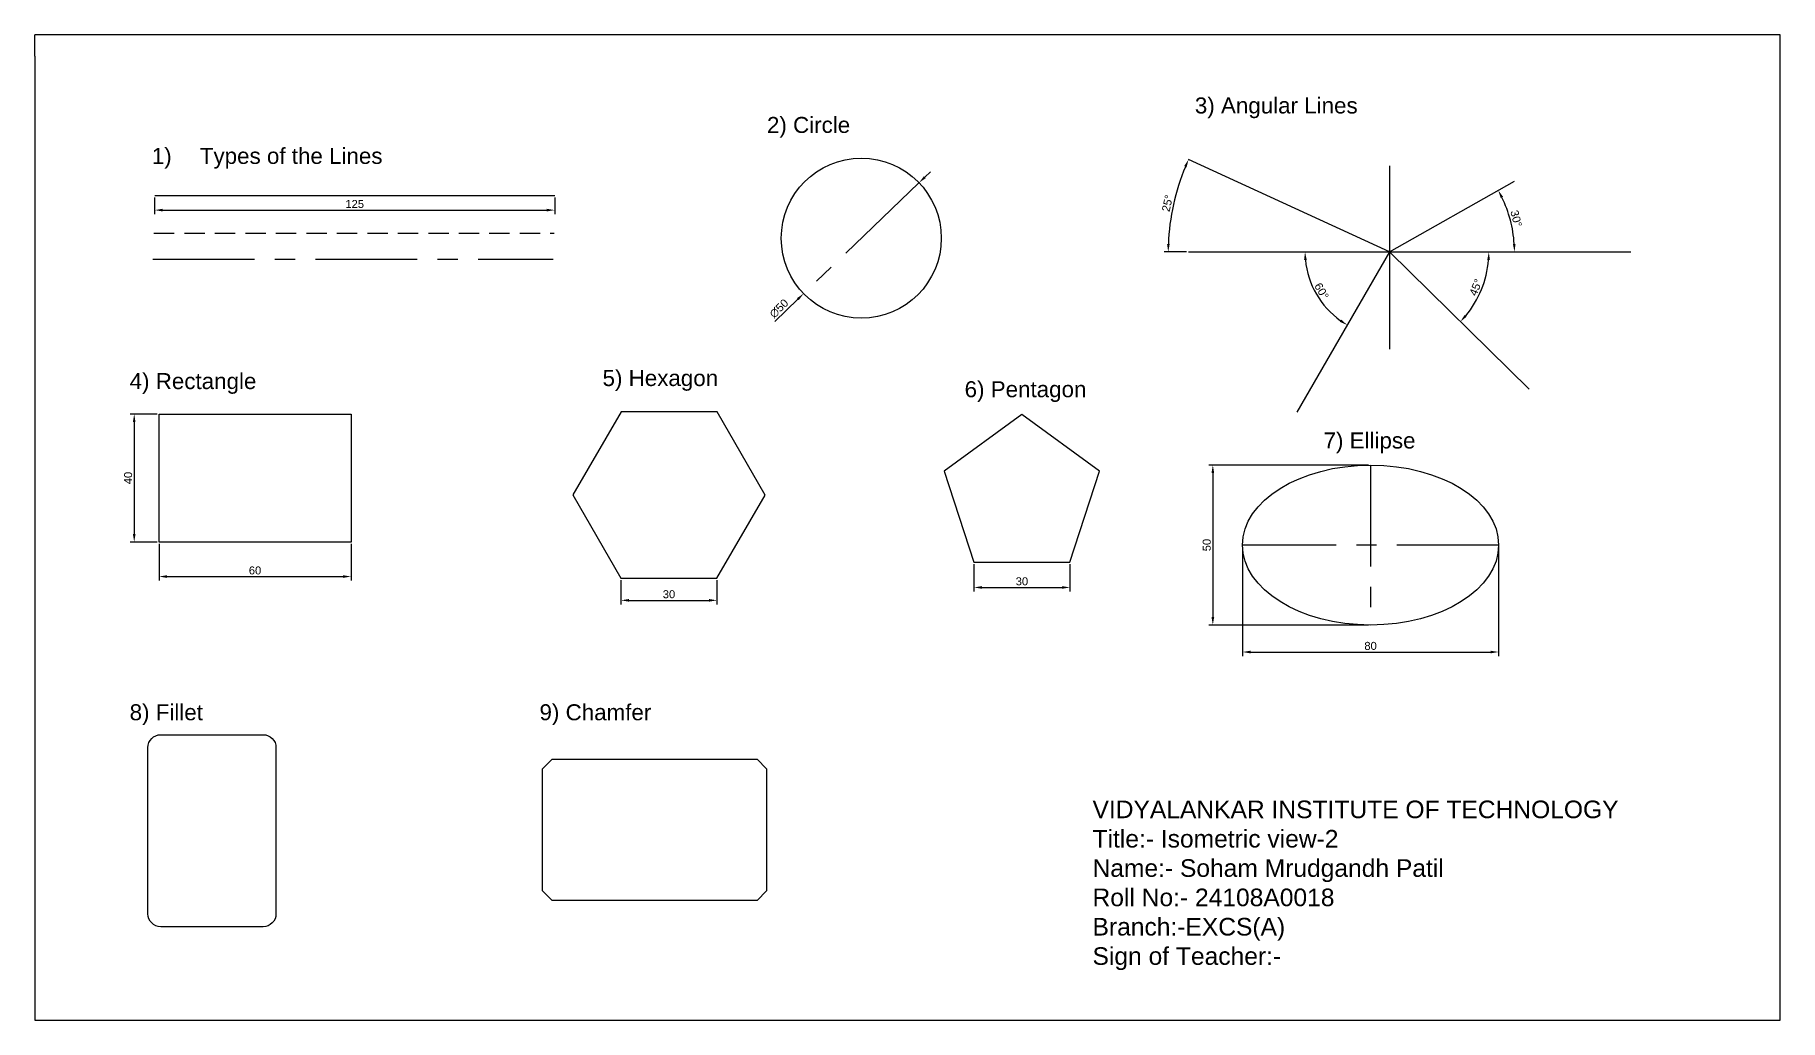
# Model space of a CAD drawing. Header units: millimetres. Extents: x 1139 to 36559, y 1596 to 14019.
# Drawn here: x 1139 to 1684, y 4435 to 4743 of the extents above; entities that cross this region are included whole.
import ezdxf

# ---------------------------------------------------------------- set-up
doc = ezdxf.new("R2010")
doc.units = ezdxf.units.MM
doc.linetypes.add('CENTER', pattern=[50.8, 31.75, -6.35, 6.35, -6.35])
doc.linetypes.add('HIDDEN', pattern=[9.525, 6.35, -3.175])
doc.styles.get("Standard").update_dxf_attribs({"font": 'arial.ttf'})
doc.dimstyles.new('ISO-25', dxfattribs={"dimtxt": 2.5, "dimasz": 2.5, "dimexe": 1.25, "dimexo": 0.625, "dimtad": 1, "dimtxsty": 'Standard', "dimcen": 2.5, "dimadec": 0, "dimazin": 0, "dimtfac": 1, "dimtmove": 0, "dimatfit": 3, "dimfxl": 1, "dimarcsym": 0})

# ---------------------------------------------------------------- blocks, each defined once
blk = doc.blocks.new('*D109')
at = {"color": 0, "lineweight": -2, "transparency": 16777216}
for p, q in [((1176.6, 4692.49), (1176.6, 4687.25)), ((1301.6, 4692.49), (1301.6, 4687.25)), ((1179.1, 4688.5), (1299.1, 4688.5))]:
    blk.add_line(p, q, dxfattribs=at)
at = {"color": 0, "transparency": 16777216}
for points in [[(1179.1, 4688.91), (1179.1, 4688.08), (1176.6, 4688.5)], [(1299.1, 4688.91), (1299.1, 4688.08), (1301.6, 4688.5)]]:
    blk.add_solid(points, dxfattribs=at)
at = {"layer": 'Defpoints', "color": 0, "transparency": 16777216}
for p in [(1176.6, 4693.11), (1301.6, 4693.11), (1301.6, 4688.5)]:
    blk.add_point(p, dxfattribs=at)
at = {"color": 0, "transparency": 16777216, "insert": (1239.1, 4690.4), "char_height": 2.5, "attachment_point": 5}
blk.add_mtext('125', dxfattribs=at)
blk = doc.blocks.new('*D110')
at = {"color": 0, "lineweight": -2, "transparency": 16777216}
for p, q in [((1177.96, 4584.14), (1177.96, 4572.71)), ((1237.96, 4584.14), (1237.96, 4572.71)), ((1180.46, 4573.96), (1235.46, 4573.96))]:
    blk.add_line(p, q, dxfattribs=at)
at = {"color": 0, "transparency": 16777216}
for points in [[(1180.46, 4574.38), (1180.46, 4573.55), (1177.96, 4573.96)], [(1235.46, 4574.38), (1235.46, 4573.55), (1237.96, 4573.96)]]:
    blk.add_solid(points, dxfattribs=at)
at = {"layer": 'Defpoints', "color": 0, "transparency": 16777216}
for p in [(1177.96, 4584.76), (1237.96, 4584.76), (1237.96, 4573.96)]:
    blk.add_point(p, dxfattribs=at)
at = {"color": 0, "transparency": 16777216, "insert": (1207.96, 4575.86), "char_height": 2.5, "attachment_point": 5}
blk.add_mtext('60', dxfattribs=at)
blk = doc.blocks.new('*D111')
at = {"color": 0, "lineweight": -2, "transparency": 16777216}
for p, q in [((1177.33, 4624.76), (1168.96, 4624.76)), ((1170.21, 4622.26), (1170.21, 4587.26)), ((1177.33, 4584.76), (1168.96, 4584.76))]:
    blk.add_line(p, q, dxfattribs=at)
at = {"color": 0, "transparency": 16777216}
for points in [[(1169.79, 4622.26), (1170.62, 4622.26), (1170.21, 4624.76)], [(1169.79, 4587.26), (1170.62, 4587.26), (1170.21, 4584.76)]]:
    blk.add_solid(points, dxfattribs=at)
at = {"layer": 'Defpoints', "color": 0, "transparency": 16777216}
for p in [(1177.96, 4624.76), (1170.21, 4584.76), (1177.96, 4584.76)]:
    blk.add_point(p, dxfattribs=at)
at = {"color": 0, "transparency": 16777216, "insert": (1168.31, 4604.76), "char_height": 2.5, "attachment_point": 5, "rotation": 90}
blk.add_mtext('40', dxfattribs=at)
blk = doc.blocks.new('*D112')
at = {"color": 0, "lineweight": -2, "transparency": 16777216}
for p, q in [((1322.29, 4572.85), (1322.29, 4565.28)), ((1352.29, 4572.84), (1352.29, 4565.28)), ((1324.79, 4566.53), (1349.79, 4566.53))]:
    blk.add_line(p, q, dxfattribs=at)
at = {"color": 0, "transparency": 16777216}
for points in [[(1324.79, 4566.95), (1324.79, 4566.11), (1322.29, 4566.53)], [(1349.79, 4566.95), (1349.79, 4566.11), (1352.29, 4566.53)]]:
    blk.add_solid(points, dxfattribs=at)
at = {"layer": 'Defpoints', "color": 0, "transparency": 16777216}
for p in [(1322.29, 4573.47), (1352.29, 4573.47), (1352.29, 4566.53)]:
    blk.add_point(p, dxfattribs=at)
at = {"color": 0, "transparency": 16777216, "insert": (1337.29, 4568.43), "char_height": 2.5, "attachment_point": 5}
blk.add_mtext('30', dxfattribs=at)
blk = doc.blocks.new('*D113')
at = {"color": 0, "lineweight": -2, "transparency": 16777216}
for p, q in [((1432.56, 4577.79), (1432.56, 4569.31)), ((1462.56, 4577.79), (1462.56, 4569.31)), ((1435.06, 4570.56), (1460.06, 4570.56))]:
    blk.add_line(p, q, dxfattribs=at)
at = {"color": 0, "transparency": 16777216}
for points in [[(1435.06, 4570.97), (1435.06, 4570.14), (1432.56, 4570.56)], [(1460.06, 4570.97), (1460.06, 4570.14), (1462.56, 4570.56)]]:
    blk.add_solid(points, dxfattribs=at)
at = {"layer": 'Defpoints', "color": 0, "transparency": 16777216}
for p in [(1432.56, 4578.42), (1462.56, 4578.42), (1462.56, 4570.56)]:
    blk.add_point(p, dxfattribs=at)
at = {"color": 0, "transparency": 16777216, "insert": (1447.56, 4572.46), "char_height": 2.5, "attachment_point": 5}
blk.add_mtext('30', dxfattribs=at)
blk = doc.blocks.new('*D114')
at = {"color": 0, "lineweight": -2, "transparency": 16777216}
for p, q in [((1516.49, 4583.19), (1516.49, 4549.13)), ((1596.49, 4583.19), (1596.49, 4549.13)), ((1518.99, 4550.38), (1593.99, 4550.38))]:
    blk.add_line(p, q, dxfattribs=at)
at = {"color": 0, "transparency": 16777216}
for points in [[(1518.99, 4550.79), (1518.99, 4549.96), (1516.49, 4550.38)], [(1593.99, 4550.79), (1593.99, 4549.96), (1596.49, 4550.38)]]:
    blk.add_solid(points, dxfattribs=at)
at = {"layer": 'Defpoints', "color": 0, "transparency": 16777216}
for p in [(1516.49, 4583.81), (1596.49, 4583.81), (1596.49, 4550.38)]:
    blk.add_point(p, dxfattribs=at)
at = {"color": 0, "transparency": 16777216, "insert": (1556.49, 4552.28), "char_height": 2.5, "attachment_point": 5}
blk.add_mtext('80', dxfattribs=at)
blk = doc.blocks.new('*D115')
at = {"color": 0, "lineweight": -2, "transparency": 16777216}
for p, q in [((1555.87, 4608.81), (1505.96, 4608.81)), ((1507.21, 4606.31), (1507.21, 4561.31)), ((1555.87, 4558.81), (1505.96, 4558.81))]:
    blk.add_line(p, q, dxfattribs=at)
at = {"color": 0, "transparency": 16777216}
for points in [[(1506.79, 4606.31), (1507.63, 4606.31), (1507.21, 4608.81)], [(1506.79, 4561.31), (1507.63, 4561.31), (1507.21, 4558.81)]]:
    blk.add_solid(points, dxfattribs=at)
at = {"layer": 'Defpoints', "color": 0, "transparency": 16777216}
for p in [(1556.49, 4608.81), (1507.21, 4558.81), (1556.49, 4558.81)]:
    blk.add_point(p, dxfattribs=at)
at = {"color": 0, "transparency": 16777216, "insert": (1505.31, 4583.81), "char_height": 2.5, "attachment_point": 5, "rotation": 90}
blk.add_mtext('50', dxfattribs=at)
blk = doc.blocks.new('*D116')
at = {"color": 0, "linetype": 'CENTER', "lineweight": -2, "transparency": 16777216}
for p, q in [((1417.2, 4698.78), (1419.01, 4700.51)), ((1415.4, 4697.04), (1379.35, 4662.4)), ((1370.31, 4653.71), (1377.55, 4660.66))]:
    blk.add_line(p, q, dxfattribs=at)
at = {"color": 0, "linetype": 'CENTER', "transparency": 16777216}
for points in [[(1416.92, 4699.08), (1417.49, 4698.48), (1415.4, 4697.04)], [(1377.26, 4660.96), (1377.84, 4660.36), (1379.35, 4662.4)]]:
    blk.add_solid(points, dxfattribs=at)
at = {"layer": 'Defpoints', "color": 0, "linetype": 'CENTER', "transparency": 16777216}
for p in [(1415.4, 4697.04), (1379.35, 4662.4)]:
    blk.add_point(p, dxfattribs=at)
at = {"color": 0, "linetype": 'CENTER', "transparency": 16777216, "insert": (1371.66, 4657.74), "char_height": 2.5, "attachment_point": 5, "rotation": 43.8629}
blk.add_mtext('∅50', dxfattribs=at)
blk = doc.blocks.new('*D117')
at = {"color": 0, "linetype": 'CENTER', "lineweight": -2, "transparency": 16777216}
blk.add_line((1499, 4675.41), (1492.02, 4675.41), dxfattribs=at)
blk.add_arc((1562.37, 4675.41), 69.1, 157.3019, 177.9268, dxfattribs=at)
at = {"color": 0, "linetype": 'CENTER', "transparency": 16777216}
for points in [[(1498.24, 4702.24), (1499, 4701.91), (1499.63, 4704.36)], [(1493.73, 4677.9), (1492.9, 4677.92), (1493.27, 4675.41)]]:
    blk.add_solid(points, dxfattribs=at)
at = {"layer": 'Defpoints', "color": 0, "linetype": 'CENTER', "transparency": 16777216}
for p in [(1499.63, 4704.36), (1496.12, 4695.05), (1499.63, 4675.41), (1562.37, 4675.41), (1637.85, 4675.41)]:
    blk.add_point(p, dxfattribs=at)
at = {"color": 0, "linetype": 'CENTER', "transparency": 16777216, "insert": (1493.02, 4690.64), "char_height": 2.5, "attachment_point": 5, "rotation": 77.6144}
blk.add_mtext('25°', dxfattribs=at)
blk = doc.blocks.new('*D118')
at = {"color": 0, "linetype": 'CENTER', "lineweight": -2, "transparency": 16777216}
blk.add_arc((1562.37, 4675.41), 26.35, 185.4372, 234.5613, dxfattribs=at)
at = {"color": 0, "linetype": 'CENTER', "transparency": 16777216}
for points in [[(1535.71, 4672.89), (1536.55, 4672.93), (1536.01, 4675.41)], [(1547.31, 4654.29), (1546.86, 4653.59), (1549.19, 4652.59)]]:
    blk.add_solid(points, dxfattribs=at)
at = {"layer": 'Defpoints', "color": 0, "linetype": 'CENTER', "transparency": 16777216}
for p in [(1499.63, 4675.41), (1562.37, 4675.41), (1637.85, 4675.41), (1537.6, 4666.4), (1533.48, 4625.38)]:
    blk.add_point(p, dxfattribs=at)
at = {"color": 0, "linetype": 'CENTER', "transparency": 16777216, "insert": (1541.19, 4663.19), "char_height": 2.5, "attachment_point": 5, "rotation": 299.9993}
blk.add_mtext('60°', dxfattribs=at)
blk = doc.blocks.new('*D119')
at = {"color": 0, "linetype": 'CENTER', "lineweight": -2, "transparency": 16777216}
blk.add_arc((1562.37, 4675.41), 31.08, 320.0965, 355.3895, dxfattribs=at)
at = {"color": 0, "linetype": 'CENTER', "transparency": 16777216}
for points in [[(1592.93, 4672.93), (1593.76, 4672.9), (1593.44, 4675.41)], [(1586.51, 4655.2), (1585.9, 4655.76), (1584.53, 4653.62)]]:
    blk.add_solid(points, dxfattribs=at)
at = {"layer": 'Defpoints', "color": 0, "linetype": 'CENTER', "transparency": 16777216}
for p in [(1499.63, 4675.41), (1562.37, 4675.41), (1637.85, 4675.41), (1589.37, 4660.03), (1606.01, 4632.5)]:
    blk.add_point(p, dxfattribs=at)
at = {"color": 0, "linetype": 'CENTER', "transparency": 16777216, "insert": (1589.37, 4664.36), "char_height": 2.5, "attachment_point": 5, "rotation": 67.743}
blk.add_mtext('45°', dxfattribs=at)
blk = doc.blocks.new('*D120')
at = {"color": 0, "linetype": 'CENTER', "lineweight": -2, "transparency": 16777216}
blk.add_arc((1562.37, 4675.41), 39.08, 3.666, 25.8807, dxfattribs=at)
at = {"color": 0, "linetype": 'CENTER', "transparency": 16777216}
for points in [[(1597.16, 4692.28), (1597.9, 4692.66), (1596.36, 4694.68)], [(1601.78, 4677.92), (1600.95, 4677.9), (1601.45, 4675.41)]]:
    blk.add_solid(points, dxfattribs=at)
at = {"layer": 'Defpoints', "color": 0, "linetype": 'CENTER', "transparency": 16777216}
for p in [(1601.43, 4697.56), (1600.87, 4682.1), (1499.63, 4675.41), (1562.37, 4675.41), (1637.85, 4675.41)]:
    blk.add_point(p, dxfattribs=at)
at = {"color": 0, "linetype": 'CENTER', "transparency": 16777216, "insert": (1601.99, 4685.86), "char_height": 2.5, "attachment_point": 5, "rotation": 284.7734}
blk.add_mtext('30°', dxfattribs=at)

msp = doc.modelspace()

# ---------------------------------------------------------------- linework, layer by layer
for p, q in [((1684.438, 4743.266), (1139.182, 4743.266)), ((1139.182, 4736.634), (1139.182, 4743.266)), ((1684.438, 4435.325), (1684.438, 4743.266)), ((1139.182, 4736.634), (1139.182, 4435.325)), ((1562.367, 4702.35), (1562.367, 4645.045)), ((1499.629, 4675.412), (1637.848, 4675.412)), ((1139.182, 4435.325), (1684.438, 4435.325))]:
    msp.add_line(p, q)
at = {"color": 4}
msp.add_line((1562.367, 4675.412), (1499.629, 4704.363), dxfattribs=at)
at = {"color": 3}
msp.add_line((1562.367, 4675.412), (1601.435, 4697.558), dxfattribs=at)
at = {"color": 2}
msp.add_line((1176.604, 4693.114), (1301.604, 4693.114), dxfattribs=at)
at = {"linetype": 'HIDDEN'}
msp.add_line((1176.382, 4681.288), (1301.382, 4681.288), dxfattribs=at)
at = {"linetype": 'CENTER'}
for p, q in [((1176.056, 4673.15), (1301.056, 4673.15)), ((1301.056, 4673.15), (1301.056, 4673.15)), ((1556.493, 4608.813), (1556.493, 4558.813)), ((1596.493, 4583.813), (1516.493, 4583.813))]:
    msp.add_line(p, q, dxfattribs=at)
at = {"color": 6}
msp.add_line((1562.367, 4675.412), (1533.479, 4625.379), dxfattribs=at)
at = {"color": 1}
msp.add_line((1562.367, 4675.412), (1606.009, 4632.504), dxfattribs=at)
at = {"color": 3}
msp.add_lwpolyline([(1177.956, 4624.76), (1237.956, 4624.76), (1237.956, 4584.76), (1177.956, 4584.76)], close=True, dxfattribs=at)
at = {"color": 30, "true_color": 0xf26722}
for points in [[(1352.29, 4573.467), (1367.294, 4599.446), (1352.298, 4625.429), (1322.298, 4625.433), (1307.294, 4599.455), (1322.29, 4573.472)], [(1432.559, 4578.418), (1462.559, 4578.418), (1471.829, 4606.95), (1447.559, 4624.584), (1423.288, 4606.95)]]:
    msp.add_lwpolyline(points, close=True, dxfattribs=at)
at = {"color": 6}
msp.add_lwpolyline([(1178.502, 4524.518), (1210.502, 4524.518, -0.4142136), (1214.502, 4520.518), (1214.502, 4468.518, -0.4142136), (1210.502, 4464.518), (1178.502, 4464.518, -0.4142136), (1174.502, 4468.518), (1174.502, 4520.518, -0.4142136)], format="xyb", close=True, dxfattribs=at)
at = {"color": 2}
msp.add_lwpolyline([(1300.79, 4516.897), (1364.79, 4516.897), (1367.79, 4513.897), (1367.79, 4475.761), (1364.79, 4472.761), (1300.79, 4472.761), (1297.79, 4475.761), (1297.79, 4513.897)], close=True, dxfattribs=at)
msp.add_circle((1397.377, 4679.72), 25)
at = {"color": 217, "true_color": 0x93278f}
msp.add_ellipse((1556.493, 4583.813), major_axis=(40, 0), ratio=0.625, dxfattribs=at)

# ---------------------------------------------------------------- texts
at = {"attachment_point": 1}
for s, width, heights, insert, char_height in [('3) Angular Lines', 56.40206, [11.282], (1501.598, 4723.705), 5), ('2) Circle', 48.93345, [0], (1367.906, 4717.627), 5), ('\\pxi-3,l4,t4;1)^ITypes of the Lines', 82.96149, [5.984], (1170.713, 4707.941), 5), ('4) Rectangle', 48.93345, [0], (1168.783, 4637.557), 5), ('5) Hexagon', 48.93345, [0], (1316.538, 4638.509), 5), ('6) Pentagon', 48.93345, [0], (1429.657, 4635.017), 5), ('7) Ellipse', 48.93345, [0], (1541.801, 4618.991), 5), ('8) Fillet', 48.93345, [0], (1168.783, 4534.044), 5), ('9) Chamfer', 48.93345, [0], (1296.837, 4534.044), 5), ('VIDYALANKAR INSTITUTE OF TECHNOLOGY\\PTitle:- Isometric view-2\\PName:- Soham Mrudgandh Patil\\P\\pxt22;Roll No:- 24108A0018                                           Branch:-EXCS(A)\\P\\ptz;Sign of Teacher:-', 211.64852, [67.887], (1469.617, 4503.942), 5.5)]:
    msp.add_mtext_dynamic_manual_height_columns(s, width=width, gutter_width=12.5, heights=heights, dxfattribs=dict(at, insert=insert, char_height=char_height))

# ---------------------------------------------------------------- dimensions: what is measured, and where the dimension line sits
at = {"linetype": 'CENTER'}
dim = msp.add_diameter_dim_2p(p1=(1415.402, 4697.043), p2=(1379.352, 4662.397), dimstyle='ISO-25', dxfattribs=at)
dim.commit()
dim.dimension.update_dxf_attribs({"geometry": '*D116', "text_midpoint": (1371.662, 4657.74)})
for base, line1, line2, picture, middle in [((1496.121, 4695.052), ((1562.367, 4675.412), (1499.629, 4704.363)), ((1499.629, 4675.412), (1637.848, 4675.412)), '*D117', (1493.022, 4690.64)), ((1600.87, 4682.096), ((1499.629, 4675.412), (1637.848, 4675.412)), ((1562.367, 4675.412), (1601.435, 4697.558)), '*D120', (1601.993, 4685.862)), ((1537.602, 4666.398), ((1562.367, 4675.412), (1533.479, 4625.379)), ((1499.629, 4675.412), (1637.848, 4675.412)), '*D118', (1541.19, 4663.186)), ((1589.367, 4660.026), ((1562.367, 4675.412), (1606.009, 4632.504)), ((1499.629, 4675.412), (1637.848, 4675.412)), '*D119', (1589.373, 4664.359))]:
    dim = msp.add_angular_dim_2l(base=base, line1=line1, line2=line2, dimstyle='ISO-25', dxfattribs=at)
    dim.commit()
    dim.dimension.update_dxf_attribs({"geometry": picture, "text_midpoint": middle})
for base, p1, p2, picture, middle in [((1301.604, 4688.497), (1176.604, 4693.114), (1301.604, 4693.114), '*D109', (1239.104, 4690.399)), ((1237.956, 4573.963), (1177.956, 4584.76), (1237.956, 4584.76), '*D110', (1207.956, 4575.864)), ((1596.493, 4550.376), (1516.493, 4583.813), (1596.493, 4583.813), '*D114', (1556.493, 4552.277))]:
    dim = msp.add_linear_dim(base=base, p1=p1, p2=p2, dimstyle='ISO-25')
    dim.commit()
    dim.dimension.update_dxf_attribs({"geometry": picture, "text_midpoint": middle})
for base, p1, p2, picture, middle in [((1170.207, 4584.76), (1177.956, 4624.76), (1177.956, 4584.76), '*D111', (1168.305, 4604.76)), ((1507.211, 4558.813), (1556.493, 4608.813), (1556.493, 4558.813), '*D115', (1505.309, 4583.813))]:
    dim = msp.add_linear_dim(base=base, p1=p1, p2=p2, angle=90, dimstyle='ISO-25')
    dim.commit()
    dim.dimension.update_dxf_attribs({"geometry": picture, "text_midpoint": middle})
at = {"color": 30, "true_color": 0xf26722}
for base, p1, p2, picture, middle in [((1462.559, 4570.556), (1432.559, 4578.418), (1462.559, 4578.418), '*D113', (1447.559, 4572.458)), ((1352.29, 4566.529), (1322.29, 4573.472), (1352.29, 4573.467), '*D112', (1337.29, 4568.432))]:
    dim = msp.add_linear_dim(base=base, p1=p1, p2=p2, dimstyle='ISO-25', dxfattribs=at)
    dim.commit()
    dim.dimension.update_dxf_attribs({"geometry": picture, "text_midpoint": middle})

doc.saveas('drawing.dxf')
